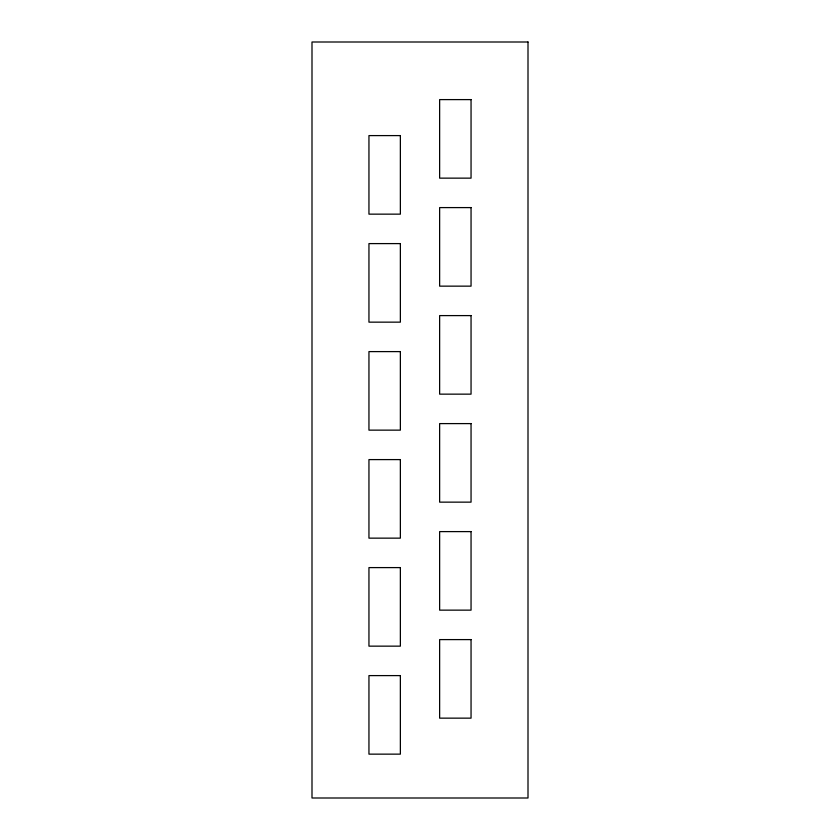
<?xml version="1.0" encoding="UTF-8"?>
<svg xmlns="http://www.w3.org/2000/svg" width="840" height="840" viewBox="0 0 840 840"><rect width="100%" height="100%" fill="white"/><g stroke="black" fill="none" stroke-linecap="round" stroke-linejoin="round"><path stroke-width="1.26" d="M528.003 42L311.997 42L311.997 798L528.003 798L528.003 42M471.051 99.603L439.635 99.603L439.635 178.143L471.051 178.143L471.051 99.603M400.365 135.597L368.949 135.597L368.949 214.148L400.365 214.148L400.365 135.597M471.051 207.596L439.635 207.596L439.635 286.146L471.051 286.146L471.051 207.596M400.365 243.6L368.949 243.6L368.949 322.151L400.365 322.151L400.365 243.6M471.051 315.599L439.635 315.599L439.635 394.149L471.051 394.149L471.051 315.599M400.365 351.603L368.949 351.603L368.949 430.143L400.365 430.143L400.365 351.603M471.051 423.602L439.635 423.602L439.635 502.142L471.051 502.142L471.051 423.602M400.365 459.596L368.949 459.596L368.949 538.146L400.365 538.146L400.365 459.596M471.051 531.605L439.635 531.605L439.635 610.145L471.051 610.145L471.051 531.605M400.365 567.599L368.949 567.599L368.949 646.149L400.365 646.149L400.365 567.599M471.051 639.597L439.635 639.597L439.635 718.148L471.051 718.148L471.051 639.597M400.365 675.601L368.949 675.601L368.949 754.142L400.365 754.142L400.365 675.601"/></g></svg>
